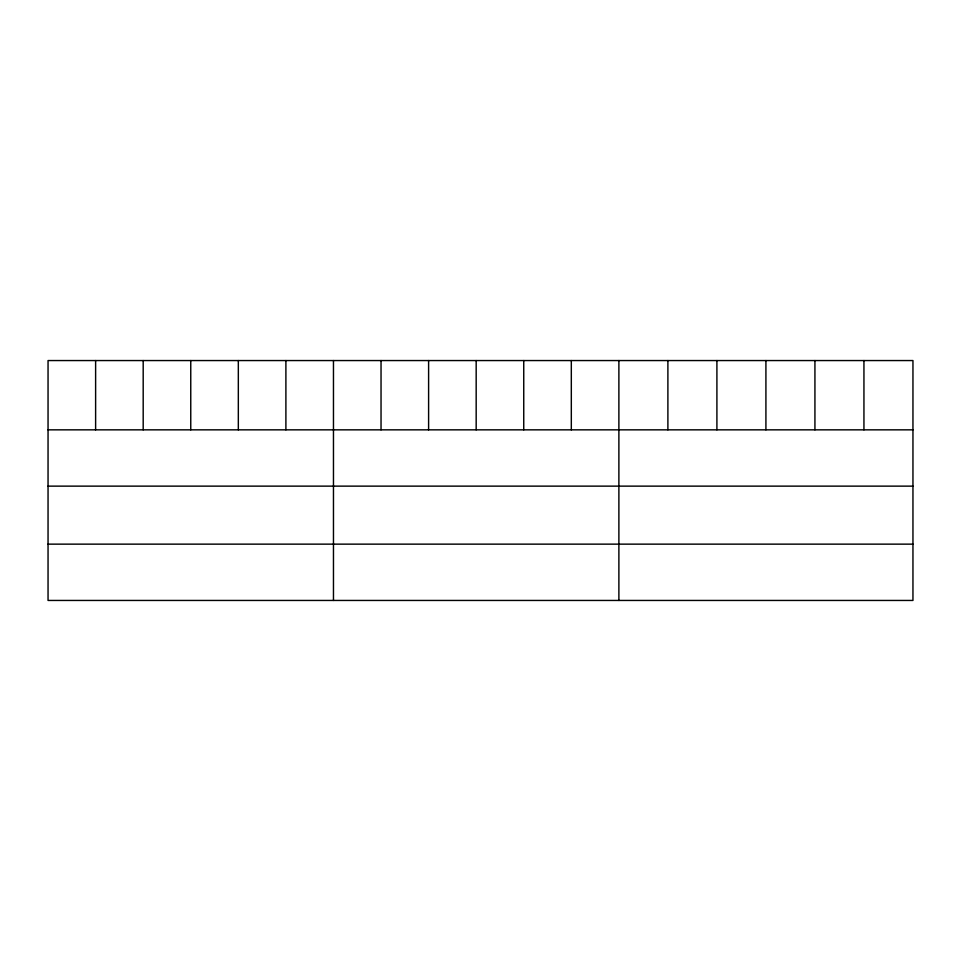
<?xml version="1.0" encoding="UTF-8"?>
<svg xmlns="http://www.w3.org/2000/svg" width="961" height="961" viewBox="0 0 961 961"><rect width="100%" height="100%" fill="white"/><g stroke="black" fill="none" stroke-linecap="round" stroke-linejoin="round"><path stroke-width="1.44" d="M912.95 429.843L912.95 600.445L48.05 600.445L48.05 360.555L912.95 360.555L912.95 429.843L48.05 429.843M48.05 486.134L912.95 486.134M48.05 544.142L912.95 544.142M863.939 360.555L863.939 429.843M814.928 360.555L814.928 429.843M765.917 360.555L765.917 429.843M716.906 360.555L716.906 429.843M667.895 360.555L667.895 429.843M618.884 360.555L618.884 600.445M571.314 360.555L571.314 429.843M523.745 360.555L523.745 429.843M476.175 360.555L476.175 429.843M428.606 360.555L428.606 429.843M381.036 360.555L381.036 429.843M333.467 360.555L333.467 600.445M285.897 360.555L285.897 429.843M238.328 360.555L238.328 429.843M190.758 360.555L190.758 429.843M143.189 360.555L143.189 429.843M95.619 360.555L95.619 429.843"/></g></svg>
